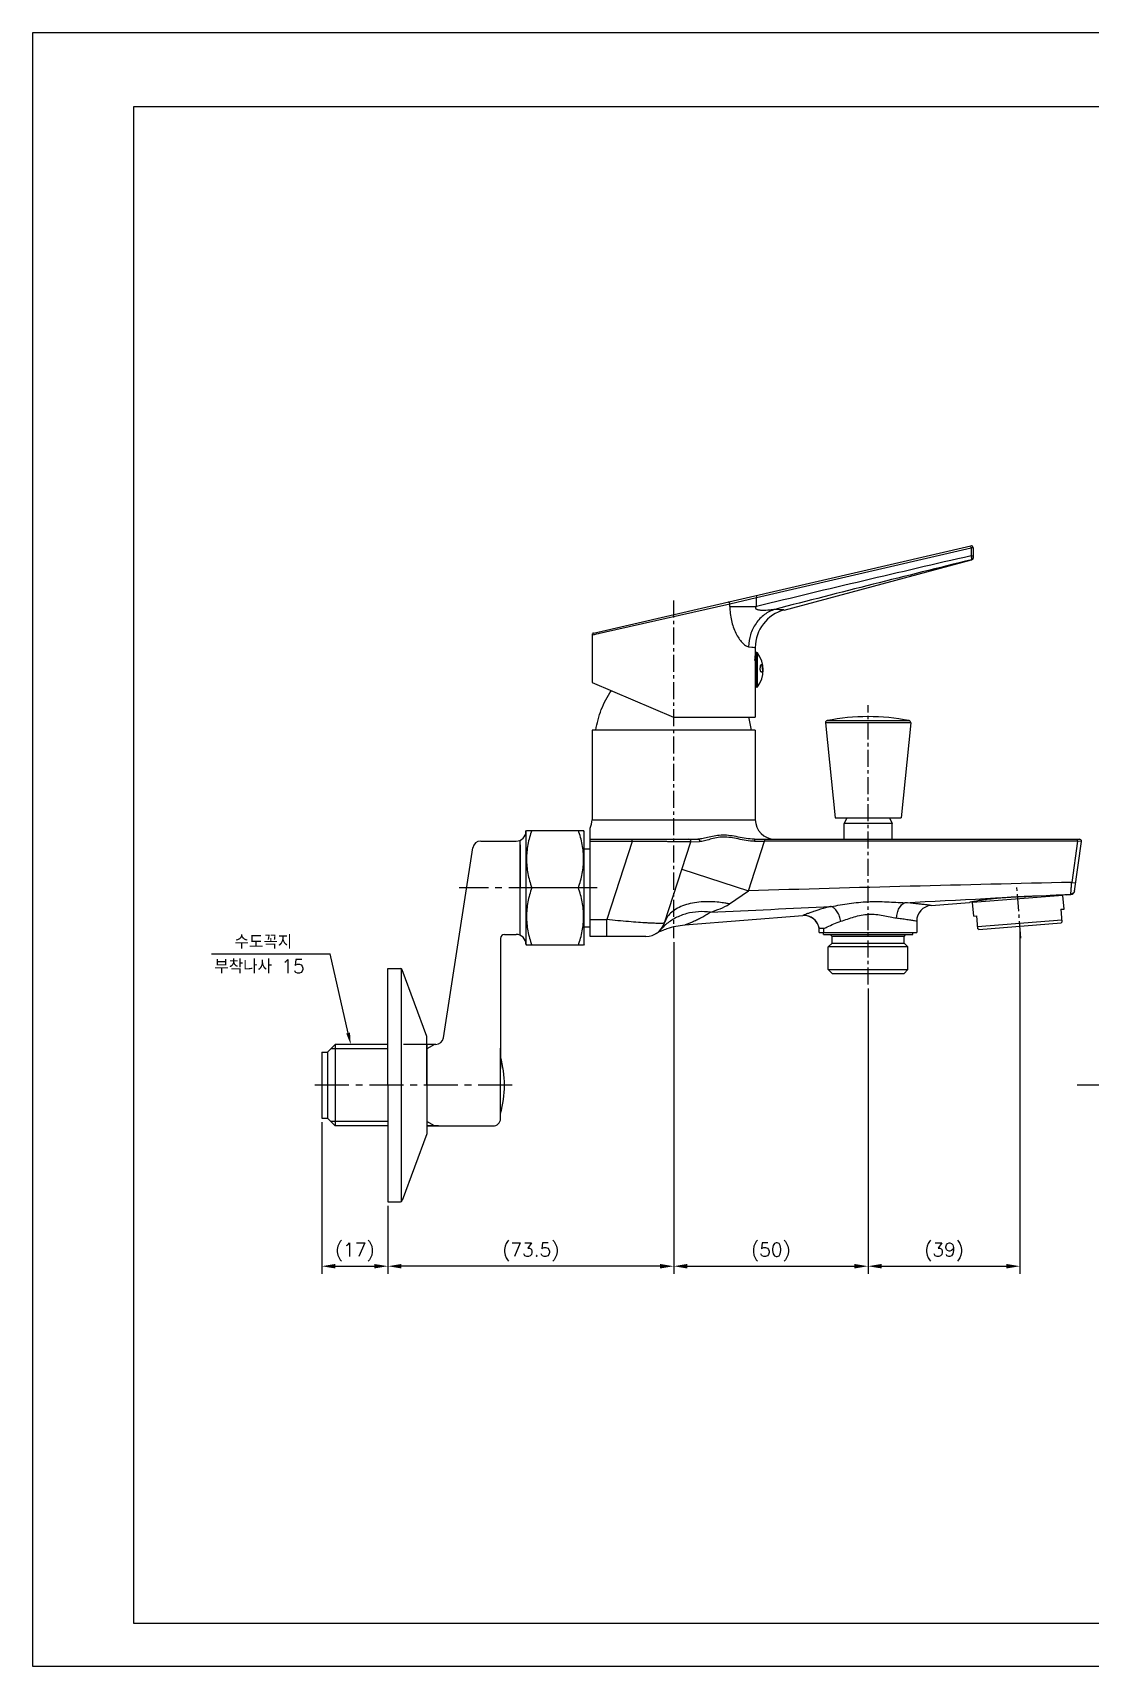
# Model space of a CAD drawing. Extents: x -4603 to -4009, y -5642 to -5222.
# Drawn here: x -4603.2 to -4331.2, y -5642.1 to -5222.1 of the extents above; entities that cross this region are included whole.
import ezdxf

# ---------------------------------------------------------------- set-up
doc = ezdxf.new("R2010")
doc.units = 0
doc.header["$LTSCALE"] = 7
doc.linetypes.add('CENTER', pattern=[2, 1.25, -0.25, 0.25, -0.25])
doc.layers.get('0').update_dxf_attribs({"color": 2, "linetype": 'CONTINUOUS'})
doc.layers.get('Defpoints').update_dxf_attribs({"linetype": 'CONTINUOUS'})
for name, color, linetype in [('CL', 1, 'CENTER'), ('D', 2, 'CONTINUOUS'), ('DWG', 7, 'CONTINUOUS'), ('TXT', 4, 'CONTINUOUS')]:
    doc.layers.add(name, color=color, linetype=linetype)
doc.styles.add('DD', font='romans', dxfattribs={"bigfont": 'GHS.shx'})
doc.styles.add('GHS', font='ROMANS.shx', dxfattribs={"bigfont": 'GHS.shx'})
doc.dimstyles.new('DWJ', dxfattribs={"dimscale": 0, "dimtxt": 3.5, "dimasz": 3.5, "dimexe": 2, "dimexo": 1, "dimgap": 1, "dimtad": 1, "dimdec": 4, "dimdsep": 46, "dimtxsty": 'DD', "dimcen": 3, "dimclrd": 2, "dimclre": 2, "dimclrt": 2, "dimadec": 3, "dimazin": 2, "dimtfac": 1, "dimtdec": 4, "dimtmove": 0, "dimatfit": 3, "dimfxl": 1, "dimtvp": 1, "dimtolj": 1, "dimtzin": 0, "dimlwd": -1, "dimlwe": -1, "dimarcsym": 0})

# ---------------------------------------------------------------- blocks, each defined once
blk = doc.blocks.new('*U0')
at = {"layer": 'CL', "color": 0, "ltscale": 0.5, "transparency": 16777216}
blk.add_line((0, 44.89), (0, -41.95), dxfattribs=at)
blk = doc.blocks.new('*U1')
at = {"layer": 'CL', "color": 0, "ltscale": 0.5, "transparency": 16777216}
blk.add_line((0, -39.4), (0, 32.45), dxfattribs=at)
blk = doc.blocks.new('*U5')
at = {"layer": 'CL', "color": 0, "ltscale": 0.5, "transparency": 16777216}
blk.add_line((0.66, -8.33), (-0.39, 4.91), dxfattribs=at)
blk = doc.blocks.new('*D8')
at = {"layer": 'Defpoints', "color": 0, "transparency": 16777216}
for p in [(-4438.33, -5454.84), (-4388.33, -5466.8), (-4388.33, -5539.19)]:
    blk.add_point(p, dxfattribs=at)
at = {"layer": 'DWG', "color": 2, "transparency": 16777216}
for p, q in [((-4438.33, -5455.84), (-4438.33, -5541.19)), ((-4388.33, -5467.8), (-4388.33, -5541.19)), ((-4434.83, -5539.19), (-4391.83, -5539.19))]:
    blk.add_line(p, q, dxfattribs=at)
for points in [[(-4434.83, -5538.61), (-4434.83, -5539.77), (-4438.33, -5539.19)], [(-4391.83, -5538.61), (-4391.83, -5539.77), (-4388.33, -5539.19)]]:
    blk.add_solid(points, dxfattribs=at)
at = {"layer": 'DWG', "color": 2, "transparency": 16777216, "insert": (-4413.33, -5535.52), "char_height": 3.5, "attachment_point": 5, "style": 'DD'}
blk.add_mtext('\\A1;(50)', dxfattribs=at)
blk = doc.blocks.new('*D9')
at = {"layer": 'Defpoints', "color": 0, "transparency": 16777216}
for p in [(-4349.27, -5451.77), (-4388.33, -5466.8), (-4349.27, -5539.19)]:
    blk.add_point(p, dxfattribs=at)
at = {"layer": 'DWG', "color": 2, "transparency": 16777216}
for p, q in [((-4349.27, -5452.77), (-4349.27, -5541.19)), ((-4388.33, -5467.8), (-4388.33, -5541.19)), ((-4384.83, -5539.19), (-4352.77, -5539.19))]:
    blk.add_line(p, q, dxfattribs=at)
for points in [[(-4384.83, -5538.61), (-4384.83, -5539.77), (-4388.33, -5539.19)], [(-4352.77, -5538.61), (-4352.77, -5539.77), (-4349.27, -5539.19)]]:
    blk.add_solid(points, dxfattribs=at)
at = {"layer": 'DWG', "color": 2, "transparency": 16777216, "insert": (-4368.8, -5535.52), "char_height": 3.5, "attachment_point": 5, "style": 'DD'}
blk.add_mtext('\\A1;(39)', dxfattribs=at)
blk = doc.blocks.new('*D11')
at = {"layer": 'Defpoints', "color": 0, "transparency": 16777216}
for p in [(-4438.33, -5454.84), (-4511.83, -5522.65), (-4511.83, -5539.19)]:
    blk.add_point(p, dxfattribs=at)
at = {"layer": 'DWG', "color": 2, "transparency": 16777216}
for p, q in [((-4438.33, -5455.84), (-4438.33, -5541.19)), ((-4511.83, -5523.65), (-4511.83, -5541.19)), ((-4441.83, -5539.19), (-4508.33, -5539.19))]:
    blk.add_line(p, q, dxfattribs=at)
for points in [[(-4508.33, -5538.61), (-4508.33, -5539.77), (-4511.83, -5539.19)], [(-4441.83, -5538.61), (-4441.83, -5539.77), (-4438.33, -5539.19)]]:
    blk.add_solid(points, dxfattribs=at)
at = {"layer": 'DWG', "color": 2, "transparency": 16777216, "insert": (-4475.08, -5535.52), "char_height": 3.5, "attachment_point": 5, "style": 'DD'}
blk.add_mtext('\\A1;(73.5)', dxfattribs=at)
blk = doc.blocks.new('*D12')
at = {"layer": 'Defpoints', "color": 0, "transparency": 16777216}
for p in [(-4528.83, -5501.15), (-4511.83, -5522.65), (-4511.83, -5539.19)]:
    blk.add_point(p, dxfattribs=at)
at = {"layer": 'DWG', "color": 2, "transparency": 16777216}
for p, q in [((-4528.83, -5502.15), (-4528.83, -5541.19)), ((-4511.83, -5523.65), (-4511.83, -5541.19)), ((-4525.33, -5539.19), (-4515.33, -5539.19))]:
    blk.add_line(p, q, dxfattribs=at)
for points in [[(-4525.33, -5538.61), (-4525.33, -5539.77), (-4528.83, -5539.19)], [(-4515.33, -5538.61), (-4515.33, -5539.77), (-4511.83, -5539.19)]]:
    blk.add_solid(points, dxfattribs=at)
at = {"layer": 'DWG', "color": 2, "transparency": 16777216, "insert": (-4520.33, -5535.52), "char_height": 3.5, "attachment_point": 5, "style": 'DD'}
blk.add_mtext('\\A1;(17)', dxfattribs=at)
blk = doc.blocks.new('*U15')
at = {"layer": 'CL', "color": 0, "transparency": 16777216}
blk.add_line((10.85, 0), (-24.68, 0), dxfattribs=at)
blk = doc.blocks.new('*U16')
at = {"layer": 'CL', "color": 0, "transparency": 16777216}
blk.add_line((38.76, 0), (-12.16, 0), dxfattribs=at)
blk = doc.blocks.new('*U17')
at = {"layer": 'CL', "color": 0, "transparency": 16777216}
for p, q in [((0, 6), (0, 33.5)), ((-35.64, 0), (-6, 0)), ((6, 0), (36.57, 0)), ((0, -33.5), (0, -6))]:
    blk.add_line(p, q, dxfattribs=at)
at = {"layer": 'CL', "color": 0, "linetype": 'Continuous', "transparency": 16777216}
for p, q in [((-3, 0), (3, 0)), ((0, -3), (0, 3))]:
    blk.add_line(p, q, dxfattribs=at)

msp = doc.modelspace()

# ---------------------------------------------------------------- linework, layer by layer
at = {"color": 7, "linetype": 'Continuous'}
for p, q in [((-4458.94394, -5376.4069), (-4361.94394, -5354.01269)), ((-4409.91965, -5370.48252), (-4361.70205, -5357.56265)), ((-4361.71228, -5357.5568), (-4361.70205, -5357.56265)), ((-4361.43552, -5357.38504), (-4361.398, -5357.32892)), ((-4361.33238, -5357.10903), (-4361.33491, -5357.13832)), ((-4459.33146, -5376.89409), (-4459.33146, -5389.0824)), ((-4417.33146, -5380.14246), (-4417.33146, -5397.99637)), ((-4417.53591, -5383.36338), (-4417.33146, -5383.36338)), ((-4417.33146, -5383.01293), (-4417.50548, -5383.01293)), ((-4417.33146, -5382.54637), (-4417.45594, -5382.54637)), ((-4416.93147, -5381.44637), (-4417.33146, -5381.44637)), ((-4417.43714, -5387.60299), (-4417.43565, -5387.61497)), ((-4459.33146, -5389.0824), (-4438.33146, -5397.99637)), ((-4416.93147, -5390.34637), (-4417.33146, -5390.34637)), ((-4438.33146, -5397.99637), (-4417.33146, -5397.99637)), ((-4399.28609, -5399.4581), (-4396.83146, -5423.89637)), ((-4377.37683, -5399.4581), (-4379.83146, -5423.89637)), ((-4459.33146, -5401.39637), (-4459.33146, -5424.39637)), ((-4417.33146, -5401.39637), (-4459.33146, -5401.39637)), ((-4417.33146, -5401.39637), (-4417.33146, -5424.39637)), ((-4396.83146, -5423.89637), (-4379.83146, -5423.89637)), ((-4393.83146, -5423.89637), (-4394.48146, -5425.39637)), ((-4382.18146, -5425.39637), (-4394.48146, -5425.39637)), ((-4394.48146, -5429.39637), (-4394.48146, -5425.39637)), ((-4382.83146, -5423.89637), (-4382.18146, -5425.39637)), ((-4382.18146, -5429.39637), (-4382.18146, -5425.39637)), ((-4487.96284, -5429.89637), (-4478.83146, -5429.89637)), ((-4477.83146, -5454.10508), (-4477.83146, -5429.68766)), ((-4476.33146, -5427.39454), (-4476.18433, -5427.14637)), ((-4476.33146, -5427.39454), (-4476.33146, -5456.3982)), ((-4476.1842, -5427.14637), (-4461.47872, -5427.14637)), ((-4461.33146, -5427.39454), (-4461.47859, -5427.14637)), ((-4461.33146, -5456.3982), (-4461.33146, -5427.39454)), ((-4459.83146, -5454.39637), (-4459.83146, -5426.57582)), ((-4459.83146, -5429.39637), (-4432.07554, -5429.39637)), ((-4440.70889, -5450.94145), (-4433.92113, -5430.05088)), ((-4417.58508, -5429.39637), (-4333.95751, -5429.39637)), ((-4335.2602, -5442.75812), (-4333.46237, -5429.96596)), ((-4497.56417, -5480.48421), (-4489.93822, -5431.58352)), ((-4461.33146, -5431.89637), (-4459.83146, -5431.89637)), ((-4462.83146, -5441.89637), (-4474.83146, -5441.89637)), ((-4372.1453, -5446.44708), (-4362.29293, -5445.67168)), ((-4338.20953, -5443.87659), (-4361.4377, -5445.70468)), ((-4361.16309, -5449.19389), (-4361.4377, -5445.70468)), ((-4360.7897, -5445.65369), (-4360.81054, -5445.38895)), ((-4358.414, -5445.01125), (-4358.47673, -5445.01997)), ((-4358.1877, -5444.9803), (-4358.24049, -5444.98745)), ((-4358.08151, -5444.96604), (-4358.1877, -5444.9803)), ((-4357.9977, -5444.95489), (-4358.08151, -5444.96604)), ((-4357.94948, -5444.94853), (-4357.9977, -5444.95489)), ((-4357.74455, -5444.92186), (-4357.76665, -5444.92471)), ((-4357.74385, -5444.92192), (-4357.76665, -5444.92471)), ((-4354.21377, -5444.54724), (-4354.40332, -5444.56369)), ((-4352.55195, -5444.41772), (-4352.59665, -5444.42088)), ((-4352.45959, -5444.41125), (-4352.55195, -5444.41772)), ((-4347.46393, -5444.14433), (-4347.54768, -5444.14782)), ((-4347.26994, -5444.13634), (-4347.46393, -5444.14433)), ((-4347.15753, -5444.13175), (-4347.26994, -5444.13634)), ((-4346.84736, -5444.11927), (-4347.15753, -5444.13175)), ((-4345.5173, -5444.06802), (-4345.73548, -5444.07623)), ((-4345.24131, -5444.05772), (-4345.5173, -5444.06802)), ((-4344.96184, -5444.04735), (-4345.24131, -5444.05772)), ((-4342.25665, -5443.94599), (-4344.96184, -5444.04735)), ((-4342.19151, -5443.94344), (-4342.25665, -5443.94599)), ((-4341.96565, -5443.93451), (-4342.19151, -5443.94344)), ((-4341.48256, -5443.91496), (-4341.96565, -5443.93451)), ((-4341.29083, -5443.90703), (-4341.48256, -5443.91496)), ((-4338.85752, -5443.92759), (-4338.86799, -5443.79455)), ((-4337.36999, -5443.7102), (-4338.85659, -5443.79419)), ((-4338.73245, -5447.42856), (-4337.93492, -5447.3658)), ((-4337.93492, -5447.3658), (-4338.20953, -5443.87659)), ((-4337.40733, -5443.71283), (-4337.7022, -5443.73019)), ((-4337.36999, -5443.7102), (-4337.40733, -5443.71283)), ((-4337.36999, -5443.7102), (-4336.17201, -5443.61592)), ((-4435.48355, -5451.43191), (-4405.14527, -5449.04423)), ((-4405.14514, -5449.04422), (-4405.14622, -5449.04429)), ((-4405.14589, -5449.04425), (-4405.14516, -5449.04422)), ((-4375.83146, -5450.43475), (-4375.83146, -5453.39637)), ((-4361.16309, -5449.19389), (-4360.36556, -5449.13113)), ((-4360.10351, -5452.46083), (-4360.36556, -5449.13113)), ((-4360.15372, -5451.8228), (-4338.52061, -5450.12024)), ((-4359.89157, -5452.60465), (-4338.65723, -5450.93347)), ((-4338.73245, -5447.42856), (-4338.4704, -5450.75827)), ((-4338.65723, -5450.93347), (-4338.4704, -5450.75827)), ((-4482.83146, -5454.89637), (-4482.83146, -5488.31861)), ((-4481.83146, -5453.89637), (-4478.83146, -5453.89637)), ((-4461.33146, -5451.89637), (-4459.83146, -5451.89637)), ((-4445.46417, -5454.39637), (-4459.83146, -5454.39637)), ((-4400.88217, -5452.39637), (-4400.88222, -5452.39655)), ((-4400.88222, -5453.39637), (-4400.88222, -5452.39656)), ((-4400.88222, -5453.39637), (-4375.83146, -5453.39637)), ((-4399.70676, -5452.3966), (-4400.8821, -5452.39636)), ((-4399.83146, -5453.89637), (-4399.83146, -5453.39637)), ((-4399.83146, -5453.89637), (-4376.83146, -5453.89637)), ((-4397.58146, -5454.39637), (-4398.08146, -5453.89637)), ((-4379.08146, -5454.39637), (-4397.58146, -5454.39637)), ((-4397.58146, -5456.09637), (-4397.58146, -5454.39637)), ((-4379.08146, -5454.39637), (-4378.58146, -5453.89637)), ((-4379.08146, -5456.09637), (-4379.08146, -5454.39637)), ((-4376.83146, -5453.89637), (-4376.83146, -5453.39637)), ((-4359.89157, -5452.60465), (-4360.10351, -5452.46083)), ((-4476.33146, -5456.3982), (-4476.18433, -5456.64637)), ((-4461.47872, -5456.64637), (-4476.1842, -5456.64637)), ((-4461.33146, -5456.3982), (-4461.47859, -5456.64637)), ((-4397.58146, -5456.09637), (-4398.58146, -5457.09637)), ((-4378.08146, -5457.09637), (-4398.58146, -5457.09637)), ((-4398.58146, -5462.89637), (-4398.58146, -5457.09637)), ((-4397.58146, -5456.09637), (-4379.08146, -5456.09637)), ((-4379.08146, -5456.09637), (-4378.08146, -5457.09637)), ((-4378.08146, -5462.89637), (-4378.08146, -5457.09637)), ((-4398.58146, -5462.89637), (-4378.08146, -5462.89637)), ((-4397.58146, -5463.89637), (-4398.58146, -5462.89637)), ((-4397.58146, -5463.89637), (-4379.08146, -5463.89637)), ((-4379.08146, -5463.89637), (-4378.08146, -5462.89637)), ((-4528.83146, -5484.14882), (-4528.83146, -5501.14882)), ((-4528.83146, -5484.14882), (-4527.33146, -5484.14882)), ((-4527.33146, -5484.14882), (-4527.33146, -5501.14882)), ((-4525.35396, -5482.17132), (-4525.35396, -5503.12632)), ((-4499.53953, -5482.17132), (-4501.83146, -5482.17132)), ((-4482.83146, -5492.64882), (-4482.83146, -5483.12632)), ((-4482.83146, -5501.25967), (-4482.83146, -5492.64882)), ((-4501.83146, -5503.12632), (-4484.83146, -5503.12632)), ((-4501.83146, -5503.12632), (-4484.83146, -5503.12632))]:
    msp.add_line(p, q, dxfattribs=at)
at = {"color": 8, "linetype": 'Continuous', "true_color": 0x787878}
for p, q in [((-4417.00659, -5367.23806), (-4361.83146, -5354.49988)), ((-4361.83146, -5354.49988), (-4361.94394, -5354.01269)), ((-4361.83146, -5354.49988), (-4361.83146, -5356.55049)), ((-4361.33146, -5354.49988), (-4361.83146, -5354.49988)), ((-4361.83146, -5356.5519), (-4361.33146, -5356.5519)), ((-4423.88558, -5368.90561), (-4417.00659, -5367.23806)), ((-4417.11907, -5366.75087), (-4417.00659, -5367.23806)), ((-4417.00659, -5369.56758), (-4417.00659, -5367.23806)), ((-4459.33146, -5376.89409), (-4423.88558, -5368.90561)), ((-4423.88558, -5369.56571), (-4423.88558, -5368.90561)), ((-4423.88558, -5369.56571), (-4417.00659, -5369.56571)), ((-4458.85447, -5376.78659), (-4458.70897, -5376.75378)), ((-4458.36081, -5376.67534), (-4458.15844, -5376.62971)), ((-4457.69778, -5376.52591), (-4457.43986, -5376.46776)), ((-4419.06718, -5379.91245), (-4417.87205, -5380.06928)), ((-4419.06718, -5379.91282), (-4417.33146, -5380.14213)), ((-4416.93147, -5390.34637), (-4416.93147, -5381.44637)), ((-4416.77062, -5385.16833), (-4416.77063, -5381.5275)), ((-4416.77064, -5385.1933), (-4416.77062, -5385.16833)), ((-4416.77063, -5390.26524), (-4416.77063, -5385.1933)), ((-4377.37683, -5399.4581), (-4399.28609, -5399.4581)), ((-4398.88416, -5398.91735), (-4377.77876, -5398.91735)), ((-4459.33146, -5424.39637), (-4417.33146, -5424.39637)), ((-4448.98717, -5429.96596), (-4459.83146, -5429.96596)), ((-4448.98717, -5429.96596), (-4455.52659, -5450.09223)), ((-4448.98717, -5429.96596), (-4448.98717, -5429.39637)), ((-4433.92113, -5430.05088), (-4431.65675, -5430.03244)), ((-4419.09946, -5442.68369), (-4414.94461, -5429.89637)), ((-4417.52052, -5429.91734), (-4414.94461, -5429.89637)), ((-4414.94461, -5429.39637), (-4414.94461, -5429.89637)), ((-4334.46242, -5429.89637), (-4414.94461, -5429.89637)), ((-4334.46242, -5429.89637), (-4335.95352, -5440.50612)), ((-4334.46242, -5429.89637), (-4334.46242, -5429.39637)), ((-4333.46237, -5429.96596), (-4334.46242, -5429.89637)), ((-4333.46237, -5429.96596), (-4333.46923, -5429.96542)), ((-4436.21765, -5437.11883), (-4419.09863, -5442.68114)), ((-4423.99096, -5446.05325), (-4419.10258, -5442.68388)), ((-4335.95392, -5440.50891), (-4334.96365, -5440.64808)), ((-4337.3757, -5443.59717), (-4336.1891, -5443.53723)), ((-4336.17201, -5443.6159), (-4336.1891, -5443.53723)), ((-4459.83146, -5450.09223), (-4455.52659, -5450.09223)), ((-4455.52659, -5454.39637), (-4455.52659, -5450.09223)), ((-4440.36821, -5451.36477), (-4440.39995, -5451.39031)), ((-4440.36889, -5451.36404), (-4440.39968, -5451.39059)), ((-4399.70644, -5453.39637), (-4399.70644, -5452.39641))]:
    msp.add_line(p, q, dxfattribs=at)
at = {"linetype": 'Continuous'}
msp.add_lwpolyline([(-4603.17648, -5642.05463), (-4009.17648, -5642.05463), (-4009.17648, -5222.05463), (-4603.17648, -5222.05463)], close=True, dxfattribs=at)
at = {"color": 7, "linetype": 'Continuous'}
for points in [[(-4361.33146, -5354.49988), (-4361.33148, -5357.08394), (-4361.33238, -5357.10903)], [(-4361.70205, -5357.56265), (-4361.64779, -5357.54474), (-4361.58741, -5357.51609)], [(-4361.58741, -5357.51609), (-4361.53092, -5357.47928), (-4361.47981, -5357.43513), (-4361.43552, -5357.38504)], [(-4361.398, -5357.32892), (-4361.36813, -5357.26765), (-4361.34703, -5357.2035), (-4361.33491, -5357.13832)], [(-4361.33491, -5357.13832), (-4361.33251, -5357.11197), (-4361.33163, -5357.09221), (-4361.33146, -5357.07889)], [(-4337.7022, -5443.73019), (-4338.2777, -5443.76323), (-4338.66566, -5443.78415), (-4338.86437, -5443.79437)]]:
    msp.add_lwpolyline(points, dxfattribs=at)
at = {"color": 8, "linetype": 'Continuous', "true_color": 0x787878}
for points in [[(-4459.24368, -5376.87431), (-4459.17545, -5376.85893), (-4459.0878, -5376.83916)], [(-4417.87205, -5380.06928), (-4417.52653, -5380.11524), (-4417.41821, -5380.12986), (-4417.35316, -5380.13893), (-4417.33146, -5380.14246)]]:
    msp.add_lwpolyline(points, dxfattribs=at)
at = {"color": 7, "linetype": 'Continuous'}
for centre, radius, start, end in [((-4361.83146, -5354.49988), 0.5, 0, 103), ((-4407.33146, -5380.14178), 10, 104.9999999, 180.0039087), ((-4396.16441, -5385.04572), 21.43789, 173.2597037, 175.4962456), ((-4416.93147, -5381.64637), 0.2, 36.4653346, 90), ((-4422.68229, -5385.89637), 7.35083, 323.5346654, 36.4653346), ((-4416.93147, -5390.14637), 0.2, 270, 323.5346654), ((-4442.10407, -5404.78616), 24.01307, 8.1152838, 16.4282826), ((-4398.78859, -5399.40813), 0.5, 101.0191726, 185.7356629), ((-4388.33146, -5453.10946), 55.21, 78.9808274, 101.0191726), ((-4377.87433, -5399.40813), 0.5, 354.2643371, 78.9808274), ((-4464.33146, -5424.39637), 5, 334.1580672, 0), ((-4412.33146, -5424.39637), 5, 180, 270), ((-4487.96284, -5431.89639), 2, 90.0000448, 171), ((-4434.39666, -5429.89637), 0.5, 342, 90), ((-4333.95751, -5429.89637), 0.5, 352, 90), ((-4371.83146, -5450.43475), 4, 94.5, 180.0000142), ((-4351.6085, -5497.62607), 53.04164, 100.721132, 101.6208741), ((-4350.50699, -5503.46194), 58.98056, 100.0918606, 100.7178685), ((-4350.01673, -5506.28871), 61.84949, 98.6899293, 100.0801356), ((-4349.42182, -5510.13139), 65.73794, 98.4891153, 98.6964683), ((-4349.24194, -5511.33592), 66.95584, 98.2907299, 98.4891946), ((-4349.1039, -5512.28244), 67.91237, 98.1199484, 98.2908302), ((-4348.99219, -5513.06533), 68.70319, 97.9350775, 98.1199495), ((-4348.88051, -5513.86813), 69.51371, 97.7383519, 97.882704), ((-4348.74024, -5514.91504), 70.56998, 97.3486801, 97.4983732), ((-4346.01523, -5540.19095), 95.99444, 95.0129539, 95.2303332), ((-4344.7753, -5554.92525), 110.78081, 94.0485653, 94.8874989), ((-4324.81277, -5998.97195), 555.29003, 92.1593525, 92.2741644), ((-4445.46417, -5449.39637), 5, 270, 342), ((-4404.83143, -5453.03189), 3.99999, 9.139196, 94.500135), ((-4481.83146, -5454.89637), 1, 90, 180), ((-4434.13341, -5469.26873), 17.87566, 117.43416, 119.6903282), ((-4434.08371, -5469.36323), 17.98244, 116.8935572, 117.4359848), ((-4434.04563, -5469.43939), 18.06758, 114.1101525, 116.8920269), ((-4499.53953, -5480.17134), 2, 270, 350.9999633), ((-4484.83472, -5501.11806), 2.00826, 270.0929923, 355.9564459)]:
    msp.add_arc(centre, radius, start, end, dxfattribs=at)
at = {"color": 8, "linetype": 'Continuous', "true_color": 0x787878}
for centre, radius, start, end in [((-3366.69086, -9698.06412), 4454.10434, 102.9100467, 103.6392868), ((-3260.95266, -9830.09585), 4606.00449, 103.82656062, 104.47614685), ((-4087.1939, -16551.69684), 11113.97156, 91.282535443, 91.71132503), ((-4662.03543, -170.28596), 5283.01127, 272.52933171, 272.86704647), ((-4430.0976, -5476.06381), 30.62557, 78.4983253, 80.2760713), ((-4387.09771, -5492.3898), 46.93862, 103.1625524, 104.1693743), ((-4431.97493, -5461.1381), 12.88374, 130.8367755, 138.95517)]:
    msp.add_arc(centre, radius, start, end, dxfattribs=at)
for points, knots in [([(-4361.8316, -5356.55052), (-4361.81824, -5356.67871), (-4361.79632, -5356.86459), (-4361.7694, -5357.10143), (-4361.7518, -5357.25199), (-4361.73868, -5357.36177), (-4361.72958, -5357.43457), (-4361.72445, -5357.47718), (-4361.71947, -5357.50956), (-4361.7174, -5357.5357), (-4361.71273, -5357.54644), (-4361.71396, -5357.55687), (-4361.71229, -5357.55679)], [0, 0, 0, 0, 0.381548525, 0.554050545, 0.705606376, 0.830400757, 0.881058118, 0.923232967, 0.956500881, 0.980499719, 0.995044363, 1, 1, 1, 1]), ([(-4424.34201, -5368.41842), (-4424.29602, -5368.4078), (-4424.18197, -5368.41898), (-4424.03501, -5368.53046), (-4423.92971, -5368.70263), (-4423.89378, -5368.83821), (-4423.88558, -5368.90561)], [0, 0, 0, 0, 0.192044875, 0.437600786, 0.723768522, 1, 1, 1, 1]), ([(-4423.88558, -5369.56571), (-4423.88559, -5370.77739), (-4423.63787, -5373.1429), (-4422.67337, -5375.88121), (-4421.61464, -5377.72225), (-4420.78575, -5378.80091), (-4419.96559, -5379.56606), (-4419.34915, -5379.87633), (-4419.06718, -5379.91245)], [0, 0, 0, 0, 0.303400457, 0.589893126, 0.719474733, 0.83417862, 0.928817655, 1, 1, 1, 1]), ([(-4412.3475, -5370.3237), (-4413.27556, -5370.61944), (-4414.63577, -5371.32171), (-4416.16852, -5372.66583), (-4417.53943, -5374.31972), (-4418.71845, -5376.74933), (-4419.05282, -5378.87479), (-4419.0671, -5379.91248)], [0, 0, 0, 0, 0.234639907, 0.360387113, 0.489590103, 0.750007277, 1, 1, 1, 1]), ([(-4412.34684, -5370.32357), (-4412.63846, -5370.38148), (-4413.23563, -5370.47883), (-4414.13919, -5370.5728), (-4415.03027, -5370.61415), (-4415.74145, -5370.59705), (-4416.25801, -5370.54137), (-4416.58682, -5370.48043), (-4416.86074, -5370.39646), (-4417.0708, -5370.28829), (-4417.21085, -5370.14184), (-4417.24425, -5369.94996), (-4417.16213, -5369.75103), (-4417.06694, -5369.63123), (-4417.00857, -5369.56786)], [0, 0, 0, 0, 0.158967069, 0.323258818, 0.485464581, 0.6356681, 0.703037865, 0.763076809, 0.814243568, 0.855670161, 0.888569314, 0.918503668, 0.953936185, 1, 1, 1, 1]), ([(-4409.91965, -5370.48252), (-4409.91659, -5370.4817), (-4409.94457, -5370.48215), (-4409.9585, -5370.47877), (-4410.01485, -5370.47615), (-4410.11195, -5370.46853), (-4410.29115, -5370.45671), (-4410.55665, -5370.43827), (-4410.9, -5370.41534), (-4411.50476, -5370.37562), (-4411.99578, -5370.34478), (-4412.34752, -5370.3237)], [0, 0, 0, 0, 0.003906883, 0.015751546, 0.035513876, 0.063173395, 0.142090779, 0.252304059, 0.393555295, 0.565524572, 1, 1, 1, 1]), ([(-4433.92113, -5430.05088), (-4433.92317, -5430.05703), (-4433.95827, -5430.04893), (-4434.0045, -5430.06042), (-4434.10198, -5430.05703), (-4434.22813, -5430.06101), (-4434.39374, -5430.0614), (-4434.68419, -5430.06316), (-4435.13499, -5430.06336), (-4435.77625, -5430.06257), (-4436.54682, -5430.0601), (-4437.43785, -5430.05622), (-4438.4395, -5430.05089), (-4439.54055, -5430.04419), (-4441.17225, -5430.03314), (-4443.3671, -5430.01626), (-4446.12815, -5429.99291), (-4448.02342, -5429.97526), (-4448.98717, -5429.96596)], [0, 0, 0, 0, 0.001290534, 0.004990079, 0.01110567, 0.019637396, 0.030578759, 0.043901393, 0.07755628, 0.120283869, 0.171609972, 0.230978638, 0.297705423, 0.371055574, 0.450216792, 0.622607518, 0.808094872, 1, 1, 1, 1]), ([(-4432.07554, -5429.39637), (-4432.01188, -5429.39637), (-4431.87164, -5429.4336), (-4431.65837, -5429.63824), (-4431.62158, -5429.88956), (-4431.65675, -5430.03244)], [0, 0, 0, 0, 0.223061296, 0.484369233, 1, 1, 1, 1]), ([(-4417.58506, -5429.39637), (-4418.29623, -5429.39637), (-4419.70272, -5429.25326), (-4421.74027, -5428.8452), (-4423.71651, -5428.46884), (-4425.64617, -5428.32307), (-4427.48121, -5428.48225), (-4429.16725, -5428.83865), (-4430.66763, -5429.21459), (-4431.63202, -5429.39638), (-4432.07545, -5429.39637)], [0, 0, 0, 0, 0.145561517, 0.287972589, 0.425491595, 0.557099324, 0.682572001, 0.801083942, 0.909240458, 1, 1, 1, 1]), ([(-4417.52052, -5429.91734), (-4418.24046, -5429.9232), (-4419.65946, -5429.78276), (-4421.69803, -5429.35448), (-4423.64957, -5428.95334), (-4425.53769, -5428.80356), (-4427.3118, -5428.99669), (-4428.91548, -5429.40101), (-4430.14417, -5429.7719), (-4431.0435, -5429.97941), (-4431.461, -5430.03084), (-4431.65675, -5430.03244)], [0, 0, 0, 0, 0.150563438, 0.296537169, 0.435767891, 0.567008607, 0.690747359, 0.807017826, 0.912500881, 0.959061494, 1, 1, 1, 1]), ([(-4417.58508, -5429.39637), (-4417.5713, -5429.39637), (-4417.55146, -5429.46365), (-4417.53536, -5429.55759), (-4417.52235, -5429.72881), (-4417.52017, -5429.85168), (-4417.52053, -5429.91734)], [0, 0, 0, 0, 0.077788154, 0.293366107, 0.62909664, 1, 1, 1, 1]), ([(-4336.1891, -5443.53723), (-4336.19306, -5443.53271), (-4336.18767, -5443.50793), (-4336.19083, -5443.46418), (-4336.18402, -5443.38799), (-4336.17872, -5443.28654), (-4336.16957, -5443.1578), (-4336.15396, -5442.93756), (-4336.12856, -5442.60758), (-4336.0926, -5442.15573), (-4336.05068, -5441.64198), (-4336.00352, -5441.08613), (-4335.9705, -5440.70364), (-4335.95392, -5440.50891)], [0, 0, 0, 0, 0.005934442, 0.021317821, 0.046005274, 0.079795608, 0.122336615, 0.173199462, 0.297963388, 0.449095985, 0.620868028, 0.806996499, 1, 1, 1, 1]), ([(-4335.2489, -5442.67773), (-4335.27976, -5442.89734), (-4335.50256, -5443.33567), (-4335.95991, -5443.52575), (-4336.1891, -5443.53723)], [0, 0, 0, 0, 0.491453142, 1, 1, 1, 1]), ([(-4427.15295, -5445.58359), (-4428.71519, -5445.43913), (-4431.04786, -5445.41544), (-4434.02084, -5445.89538), (-4436.01007, -5446.49001), (-4437.72282, -5447.32442), (-4439.10966, -5448.36267), (-4440.12539, -5449.57518), (-4440.56072, -5450.48543), (-4440.70889, -5450.94145)], [0, 0, 0, 0, 0.301457462, 0.444318378, 0.57748351, 0.698916072, 0.808570812, 0.907868373, 1, 1, 1, 1]), ([(-4428.89177, -5448.1503), (-4428.03814, -5447.89425), (-4426.35308, -5447.32148), (-4424.72453, -5446.55731), (-4423.99099, -5446.05322)], [0, 0, 0, 0, 0.50032338, 1, 1, 1, 1]), ([(-4424.92492, -5445.87824), (-4425.10832, -5445.84682), (-4425.84796, -5445.72717), (-4426.59217, -5445.63544), (-4427.15295, -5445.58359)], [0, 0, 0, 0, 0.248356449, 1, 1, 1, 1]), ([(-4398.58778, -5446.87923), (-4399.47214, -5447.10248), (-4400.72768, -5447.45833), (-4402.28902, -5447.97056), (-4403.24045, -5448.30585), (-4404.01238, -5448.59466), (-4404.53469, -5448.79748), (-4404.84727, -5448.92393), (-4405.00018, -5448.98295), (-4405.09136, -5449.02445), (-4405.13582, -5449.03777), (-4405.14589, -5449.04425)], [0, 0, 0, 0, 0.395904139, 0.566020869, 0.713214929, 0.833727357, 0.92377561, 0.95636273, 0.980149554, 0.994803024, 1, 1, 1, 1]), ([(-4397.78632, -5446.68433), (-4397.0246, -5446.56546), (-4395.48621, -5446.29693), (-4392.35789, -5445.79163), (-4388.36498, -5445.36892), (-4384.35113, -5445.44176), (-4381.18571, -5445.62657), (-4379.62422, -5445.70962), (-4378.85245, -5445.72573)], [0, 0, 0, 0, 0.121584255, 0.24625951, 0.499814249, 0.753472372, 0.878259191, 1, 1, 1, 1]), ([(-4395.34949, -5450.52056), (-4395.42266, -5450.08845), (-4395.64921, -5449.23007), (-4396.19989, -5448.07414), (-4396.90929, -5447.17538), (-4397.50169, -5446.78191), (-4397.78632, -5446.68433)], [0, 0, 0, 0, 0.278734447, 0.561166761, 0.808630849, 1, 1, 1, 1]), ([(-4381.00094, -5449.64288), (-4380.97388, -5449.20793), (-4380.83322, -5448.33302), (-4380.30244, -5446.89372), (-4379.49542, -5445.93081), (-4378.85245, -5445.72573)], [0, 0, 0, 0, 0.281174717, 0.564567671, 1, 1, 1, 1]), ([(-4372.1453, -5446.44708), (-4372.15582, -5446.44791), (-4372.19453, -5446.43956), (-4372.27967, -5446.43198), (-4372.41979, -5446.41233), (-4372.71817, -5446.37642), (-4373.2272, -5446.31405), (-4373.9943, -5446.22335), (-4374.96048, -5446.11188), (-4376.60077, -5445.93178), (-4377.91949, -5445.80749), (-4378.85245, -5445.72576)], [0, 0, 0, 0, 0.004694103, 0.017328303, 0.038182116, 0.067496812, 0.151037285, 0.266191367, 0.411021217, 0.5835319, 1, 1, 1, 1]), ([(-4440.70889, -5450.94145), (-4440.71965, -5450.97455), (-4440.85197, -5451.01024), (-4441.0659, -5451.04172), (-4441.4439, -5451.06122), (-4441.94099, -5451.06741), (-4442.57355, -5451.05884), (-4443.32724, -5451.03547), (-4444.19747, -5450.99726), (-4445.56309, -5450.92366), (-4447.48559, -5450.79624), (-4449.99662, -5450.60111), (-4452.71071, -5450.36457), (-4454.57639, -5450.18675), (-4455.52659, -5450.09223)], [0, 0, 0, 0, 0.007018706, 0.022667592, 0.047449147, 0.081247939, 0.123801716, 0.174695256, 0.233442428, 0.299444596, 0.45053441, 0.622015253, 0.807410589, 1, 1, 1, 1]), ([(-4428.89099, -5448.15009), (-4430.90683, -5447.91259), (-4434.05679, -5448.08475), (-4437.88335, -5449.55089), (-4439.59855, -5450.70209), (-4440.36889, -5451.36404)], [0, 0, 0, 0, 0.498363463, 0.750625139, 1, 1, 1, 1]), ([(-4435.48355, -5451.43191), (-4435.49902, -5451.4339), (-4435.36986, -5451.39634), (-4435.31207, -5451.36681), (-4435.07456, -5451.28324), (-4434.82033, -5451.18392), (-4434.48447, -5451.05293), (-4433.94723, -5450.83486), (-4433.17938, -5450.50639), (-4432.18387, -5450.04152), (-4431.11317, -5449.49296), (-4430.00191, -5448.862), (-4429.26231, -5448.39653), (-4428.89109, -5448.15015)], [0, 0, 0, 0, 0.006336236, 0.024691976, 0.05407565, 0.093498064, 0.141945227, 0.198296588, 0.330145263, 0.480752923, 0.644983278, 0.81891349, 1, 1, 1, 1]), ([(-4401.24237, -5451.26559), (-4401.59971, -5450.53827), (-4402.76273, -5449.32076), (-4404.39269, -5448.9848), (-4405.14592, -5449.04423)], [0, 0, 0, 0, 0.517493952, 1, 1, 1, 1]), ([(-4400.8821, -5452.39636), (-4400.89739, -5452.30134), (-4400.97482, -5451.91246), (-4401.11001, -5451.53498), (-4401.24237, -5451.26559)], [0, 0, 0, 0, 0.242799187, 1, 1, 1, 1]), ([(-4399.70641, -5452.39673), (-4399.43378, -5452.2505), (-4398.02792, -5451.52498), (-4396.55946, -5450.91554), (-4395.34949, -5450.52056)], [0, 0, 0, 0, 0.195531171, 1, 1, 1, 1]), ([(-4395.34949, -5450.52055), (-4394.20924, -5450.14835), (-4392.50055, -5449.48932), (-4390.11044, -5448.87929), (-4388.22361, -5448.6472), (-4386.32833, -5448.70069), (-4384.48336, -5448.97687), (-4382.72259, -5449.35116), (-4381.56607, -5449.57213), (-4381.00094, -5449.64287)], [0, 0, 0, 0, 0.245066186, 0.373648417, 0.503026051, 0.632105754, 0.759721573, 0.883633215, 1, 1, 1, 1]), ([(-4381.00094, -5449.64288), (-4380.82592, -5449.66479), (-4380.17039, -5449.74907), (-4379.51589, -5449.84134), (-4379.03664, -5449.91282)], [0, 0, 0, 0, 0.266864712, 1, 1, 1, 1]), ([(-4379.03664, -5449.91282), (-4378.58154, -5449.9807), (-4377.79019, -5450.1061), (-4376.79238, -5450.26925), (-4376.17961, -5450.3776), (-4375.90149, -5450.42043), (-4375.83146, -5450.43475)], [0, 0, 0, 0, 0.425073877, 0.74016236, 0.933968726, 1, 1, 1, 1])]:
    msp.add_open_spline(points, degree=3, knots=knots, dxfattribs=at)
at = {"color": 7, "linetype": 'Continuous'}
for points, knots in [([(-4361.33146, -5357.07121), (-4361.33146, -5357.17775), (-4361.40497, -5357.40147), (-4361.60441, -5357.53032), (-4361.71228, -5357.5568)], [0, 0, 0, 0, 0.489597709, 1, 1, 1, 1]), ([(-4458.94394, -5376.40691), (-4459.04743, -5376.4308), (-4459.2509, -5376.55353), (-4459.33146, -5376.78052), (-4459.33146, -5376.89409)], [0, 0, 0, 0, 0.483263467, 1, 1, 1, 1]), ([(-4417.33146, -5381.64637), (-4417.33146, -5381.62682), (-4417.35099, -5381.79692), (-4417.36972, -5381.87687), (-4417.41288, -5382.20197), (-4417.43931, -5382.40419), (-4417.45412, -5382.52957)], [0, 0, 0, 0, 0.065770378, 0.26002727, 0.575252218, 1, 1, 1, 1]), ([(-4415.83457, -5384.56819), (-4415.85328, -5384.56819), (-4415.89449, -5384.57978), (-4415.94728, -5384.626), (-4415.99427, -5384.69708), (-4416.03528, -5384.7926), (-4416.06922, -5384.91077), (-4416.09466, -5385.0488), (-4416.11041, -5385.20256), (-4416.11383, -5385.30994), (-4416.11383, -5385.36531)], [0, 0, 0, 0, 0.062589665, 0.136787051, 0.230222518, 0.345732421, 0.483287702, 0.640843072, 0.814733062, 1, 1, 1, 1]), ([(-4415.73044, -5386.46819), (-4415.74187, -5386.46819), (-4415.76598, -5386.46416), (-4415.80086, -5386.44726), (-4415.83522, -5386.42014), (-4415.88333, -5386.36724), (-4415.93925, -5386.2752), (-4415.99693, -5386.13756), (-4416.04618, -5385.97031), (-4416.08411, -5385.78021), (-4416.10816, -5385.57593), (-4416.11383, -5385.43581), (-4416.11383, -5385.36531)], [0, 0, 0, 0, 0.027921453, 0.05863048, 0.093742104, 0.134216219, 0.232721604, 0.354821936, 0.498056818, 0.657856661, 0.827790526, 1, 1, 1, 1]), ([(-4415.46601, -5385.67107), (-4415.46601, -5385.60067), (-4415.47115, -5385.46076), (-4415.49307, -5385.25661), (-4415.528, -5385.06642), (-4415.57399, -5384.89893), (-4415.62873, -5384.76106), (-4415.6828, -5384.66885), (-4415.73001, -5384.616), (-4415.76404, -5384.58893), (-4415.7989, -5384.57214), (-4415.82307, -5384.56819), (-4415.83457, -5384.56819)], [0, 0, 0, 0, 0.17259321, 0.342867226, 0.50291611, 0.646161928, 0.767928223, 0.865877023, 0.906098974, 0.941056828, 0.971793942, 1, 1, 1, 1]), ([(-4415.46601, -5385.67107), (-4415.46601, -5385.72631), (-4415.46911, -5385.83344), (-4415.48341, -5385.98693), (-4415.50667, -5386.12486), (-4415.53801, -5386.24312), (-4415.57634, -5386.33879), (-4415.62082, -5386.41009), (-4415.67174, -5386.45662), (-4415.71213, -5386.46819), (-4415.73044, -5386.46819)], [0, 0, 0, 0, 0.186159039, 0.360876772, 0.519098209, 0.657010721, 0.772404339, 0.865158337, 0.938301498, 1, 1, 1, 1]), ([(-4458.33146, -5401.39635), (-4458.07252, -5399.57986), (-4457.13241, -5395.99031), (-4455.39563, -5392.71101), (-4454.35437, -5391.19496)], [0, 0, 0, 0, 0.499409335, 1, 1, 1, 1]), ([(-4474.83146, -5427.14637), (-4475.23919, -5428.3375), (-4475.75231, -5430.16006), (-4476.12088, -5432.6455), (-4476.21596, -5434.52139), (-4476.12087, -5436.39727), (-4475.7523, -5438.8827), (-4475.23918, -5440.70525), (-4474.83146, -5441.89637)], [0, 0, 0, 0, 0.250841139, 0.375565951, 0.500001454, 0.624436498, 0.749160717, 1, 1, 1, 1]), ([(-4462.83146, -5441.89637), (-4462.42373, -5440.70524), (-4461.91061, -5438.88268), (-4461.54204, -5436.39723), (-4461.44696, -5434.52135), (-4461.54205, -5432.64547), (-4461.91062, -5430.16004), (-4462.42374, -5428.33749), (-4462.83146, -5427.14637)], [0, 0, 0, 0, 0.250841139, 0.375565951, 0.500001454, 0.624436498, 0.749160717, 1, 1, 1, 1]), ([(-4474.83146, -5441.89637), (-4475.23919, -5443.0875), (-4475.75231, -5444.91006), (-4476.12088, -5447.3955), (-4476.21596, -5449.27139), (-4476.12087, -5451.14727), (-4475.7523, -5453.6327), (-4475.23918, -5455.45525), (-4474.83146, -5456.64637)], [0, 0, 0, 0, 0.250841139, 0.375565951, 0.500001454, 0.624436498, 0.749160717, 1, 1, 1, 1]), ([(-4462.83146, -5456.64637), (-4462.42373, -5455.45524), (-4461.91061, -5453.63268), (-4461.54204, -5451.14723), (-4461.44696, -5449.27135), (-4461.54205, -5447.39547), (-4461.91062, -5444.91004), (-4462.42374, -5443.08749), (-4462.83146, -5441.89637)], [0, 0, 0, 0, 0.250841139, 0.375565951, 0.500001454, 0.624436498, 0.749160717, 1, 1, 1, 1]), ([(-4336.17201, -5443.6159), (-4335.95098, -5443.5985), (-4335.50875, -5443.4063), (-4335.29092, -5442.97666), (-4335.26021, -5442.75821)], [0, 0, 0, 0, 0.501248923, 1, 1, 1, 1]), ([(-4354.76607, -5444.5962), (-4355.02994, -5444.62036), (-4356.02416, -5444.71573), (-4357.01675, -5444.82823), (-4357.74455, -5444.92186)], [0, 0, 0, 0, 0.265305186, 1, 1, 1, 1]), ([(-4347.54768, -5444.14782), (-4347.95593, -5444.16488), (-4349.59404, -5444.23639), (-4351.23149, -5444.32565), (-4352.45959, -5444.41125)], [0, 0, 0, 0, 0.24919776, 1, 1, 1, 1]), ([(-4338.85659, -5443.79419), (-4339.02677, -5443.80304), (-4339.83802, -5443.84413), (-4340.64951, -5443.8803), (-4341.29083, -5443.90703)], [0, 0, 0, 0, 0.209792438, 1, 1, 1, 1]), ([(-4441.4261, -5452.94799), (-4440.94994, -5452.73488), (-4439.0437, -5451.9778), (-4437.00716, -5451.55182), (-4435.48355, -5451.43191)], [0, 0, 0, 0, 0.254475019, 1, 1, 1, 1])]:
    msp.add_open_spline(points, degree=3, knots=knots, dxfattribs=at)
at = {"color": 8, "linetype": 'Continuous', "true_color": 0x787878}
msp.add_open_spline([(-4378.85245, -5445.72576), (-4365.02687, -5445.01599), (-4351.20192, -5444.29416), (-4337.3757, -5443.597)], degree=3, dxfattribs=at)
at = {"layer": 'D'}
msp.add_line((-4557.20306, -5458.90321), (-4526.64512, -5458.90321), dxfattribs=at)
at = {"layer": 'D', "color": 7}
for q in [(-4511.83146, -5462.64882), (-4511.83146, -5522.64882)]:
    msp.add_line((-4511.83146, -5492.64882), q, dxfattribs=at)
at = {"layer": 'D'}
msp.add_lwpolyline([(-4522.04627, -5479.24516), (-4526.64512, -5458.90321)], dxfattribs=at)
msp.add_solid([(-4521.55858, -5479.13491), (-4521.38473, -5482.17132), (-4522.53396, -5479.35542)], dxfattribs=at)
at = {"layer": 'DWG'}
for p, q in [((-4477.83146, -5430.89637), (-4477.83146, -5441.89637)), ((-4477.83146, -5452.39637), (-4477.83146, -5441.89637)), ((-4511.83146, -5462.64882), (-4508.60117, -5462.64882)), ((-4508.33146, -5522.56984), (-4508.33146, -5462.7278)), ((-4501.83146, -5480.14882), (-4508.13176, -5462.9766)), ((-4501.83146, -5492.64882), (-4501.83146, -5480.14882)), ((-4527.33146, -5484.14882), (-4525.35396, -5482.17132)), ((-4511.83146, -5482.17132), (-4525.35396, -5482.17132)), ((-4501.83146, -5482.17132), (-4507.83146, -5482.17132)), ((-4499.53109, -5482.17132), (-4501.83146, -5482.17132)), ((-4501.83146, -5482.17132), (-4501.83146, -5492.64882)), ((-4501.83146, -5492.64882), (-4501.83146, -5503.12632)), ((-4501.83146, -5492.64882), (-4501.83146, -5505.14882)), ((-4528.83146, -5501.14882), (-4527.33146, -5501.14882)), ((-4527.33146, -5501.14882), (-4525.35396, -5503.12632)), ((-4511.83146, -5503.12632), (-4525.35396, -5503.12632)), ((-4501.83146, -5505.14882), (-4508.13176, -5522.32104)), ((-4498.83146, -5503.12632), (-4501.83146, -5503.12632)), ((-4511.83146, -5522.64882), (-4508.60117, -5522.64882))]:
    msp.add_line(p, q, dxfattribs=at)
at = {"layer": 'DWG', "color": 2}
for p, q in [((-4511.83146, -5483.29882), (-4526.48146, -5483.29882)), ((-4499.87857, -5482.17132), (-4501.83146, -5483.29882)), ((-4511.83146, -5501.99882), (-4526.48146, -5501.99882)), ((-4499.87857, -5503.12632), (-4501.83146, -5501.99882))]:
    msp.add_line(p, q, dxfattribs=at)
at = {"layer": 'DWG'}
for centre, radius, start, end in [((-4478.83146, -5427.39637), 2.5, 270, 0), ((-4478.83146, -5456.39637), 2.5, 0, 90), ((-4508.60117, -5463.14882), 0.5, 20.1475427, 90), ((-4508.97645, -5492.64882), 27.14499, 344.3996213, 15.6003787), ((-4508.60117, -5522.14882), 0.5, 270, 339.8524573)]:
    msp.add_arc(centre, radius, start, end, dxfattribs=at)
at = {"layer": 'TXT', "color": 4}
for p, q in [((-4577.17648, -5241.05463), (-4023.17648, -5241.05463)), ((-4577.17648, -5631.05463), (-4577.17648, -5241.05463))]:
    msp.add_line(p, q, dxfattribs=at)
at = {"layer": 'TXT', "color": 4, "linetype": 'Continuous'}
msp.add_line((-4023.17648, -5631.05463), (-4577.17648, -5631.05463), dxfattribs=at)

# ---------------------------------------------------------------- block references
at = {"layer": 'CL', "ltscale": 0.5}
for name, p in [('*U0', (-4438.33146, -5412.89637)), ('*U1', (-4388.33146, -5427.39637)), ('*U5', (-4349.68631, -5446.53524))]:
    msp.add_blockref(name, p, dxfattribs=at)
at = {"layer": 'CL'}
for name, p in [('*U15', (-4468.83146, -5441.89637)), ('*U17', (-4298.89339, -5492.55263)), ('*U16', (-4518.59271, -5492.64882))]:
    msp.add_blockref(name, p, dxfattribs=at)

# ---------------------------------------------------------------- texts
at = {"layer": 'D', "style": 'GHS'}
for s, p in [('수도꼭지', (-4551.2521, -5457.56314)), ('부착나사 15', (-4556.44403, -5463.87467))]:
    msp.add_text(s, height=3.5, dxfattribs=at).set_placement(p)

# ---------------------------------------------------------------- dimensions: what is measured, and where the dimension line sits
at = {"layer": 'DWG'}
for base, p1, p2, text, picture, middle in [((-4511.83146, -5539.18979), (-4438.33146, -5454.84351), (-4511.83146, -5522.64882), '(<>)', '*D11', (-4475.08146, -5535.52313)), ((-4388.33146, -5539.18979), (-4438.33146, -5454.84351), (-4388.33146, -5466.80022), '(<>)', '*D8', (-4413.33146, -5535.52313)), ((-4349.2744, -5539.18979), (-4388.33146, -5466.80022), (-4349.2744, -5451.76906), '(39)', '*D9', (-4368.80293, -5535.52313)), ((-4511.83146, -5539.18979), (-4528.83146, -5501.14882), (-4511.83146, -5522.64882), '(<>)', '*D12', (-4520.33146, -5535.52313))]:
    dim = msp.add_linear_dim(base=base, p1=p1, p2=p2, text=text, dimstyle='DWJ', override={"dimscale": 1}, dxfattribs=at)
    dim.commit()
    dim.dimension.update_dxf_attribs({"geometry": picture, "text_midpoint": middle})

doc.saveas('drawing.dxf')
